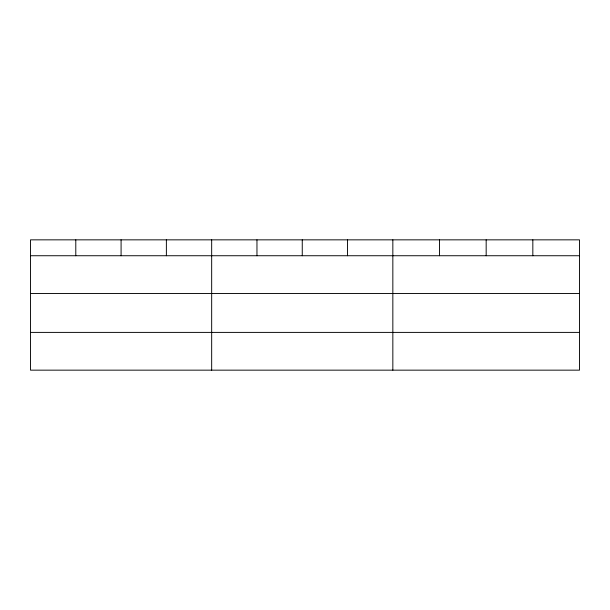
<?xml version="1.0" encoding="UTF-8"?>
<svg xmlns="http://www.w3.org/2000/svg" width="610" height="610" viewBox="0 0 610 610"><rect width="100%" height="100%" fill="white"/><g stroke="black" fill="none" stroke-linecap="round" stroke-linejoin="round"><path stroke-width="0.91" d="M579.5 293.494L579.5 239.844L30.5 239.844L30.5 370.156L579.5 370.156L579.5 293.494L30.5 293.494M30.5 255.735L579.5 255.735M30.5 332.397L579.5 332.397M532.835 239.844L532.835 255.735M486.17 239.844L486.17 255.735M439.505 239.844L439.505 255.735M392.84 239.844L392.84 370.156M347.548 239.844L347.548 255.735M302.255 239.844L302.255 255.735M256.962 239.844L256.962 255.735M211.67 239.844L211.67 370.156M166.377 239.844L166.377 255.735M121.085 239.844L121.085 255.735M75.793 239.844L75.793 255.735"/></g></svg>
